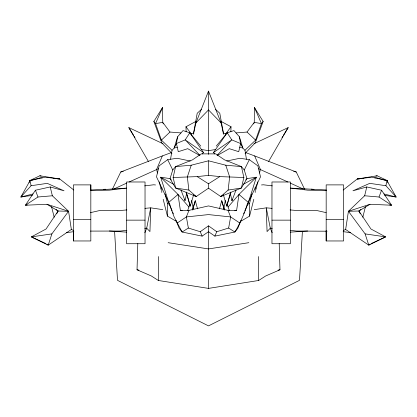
<?xml version="1.0" encoding="UTF-8"?>
<svg xmlns="http://www.w3.org/2000/svg" width="417" height="417" viewBox="0 0 417 417"><rect width="100%" height="100%" fill="white"/><g stroke="black" fill="none" stroke-linecap="round" stroke-linejoin="round"><path stroke-width="0.63" d="M73.397 240.963L73.397 184.887L90.828 184.887L90.828 240.963L73.397 240.963L73.397 231.878M126.632 220.145L126.632 243.726L145.033 243.726L145.033 181.984L126.632 181.984L126.632 220.145L145.033 220.145M137.798 243.564L137.026 269.783L151.319 275.965L158.335 280.479L208.5 288.392L208.5 225.847L216.757 231.716L228.641 228.047L234.875 232.029L237.836 228.255L240.995 220.437M223.059 195.312L220.781 196.548L228.135 190.074L241.38 188.031L243.872 177.506L219.79 176.61L208.5 175.39L208.5 160.8L225.769 165.205L241.417 166.591L244.258 170L246.953 178.617L241.38 188.031L220.781 196.548L208.5 188.187L208.5 183.777L197.21 176.61L173.128 177.506L175.62 188.031L196.219 196.548L208.5 188.187M208.5 136.567L208.5 154.358M208.5 136.13L208.5 91.115L221.099 122.968L223.59 134.337M240.192 221.625L249.58 216.105L249.58 203.334L251.925 194.004M271.967 220.145L271.967 243.726L290.368 243.726L290.368 181.984L271.967 181.984L271.967 220.145L290.368 220.145M326.172 240.963L326.172 184.887L343.603 184.887L343.603 240.963L326.172 240.963L326.172 230.58M158.335 280.479L158.616 256.559M236.064 132.924L247.026 132.043L254.245 122.353L254.516 107.643L263.137 121.436L255.36 142.661L245.081 153.446M230.867 131.782L231.034 126.778L221.005 121.363M302.419 231.195L299.495 280.349L208.5 325.886L117.505 280.349L114.581 231.195M162.343 108.894L162.484 107.643L153.863 121.436L161.64 142.661L171.919 153.446M228.135 190.074L229.658 176.912L225.769 165.205M234.766 210.767L236.616 210.444L238.972 194.442L256.33 177.209L246.953 178.617L245.676 180.003M343.452 230.429L345.646 229.48L348.43 211.278L364.646 195.771L366.783 186.957L381.565 190.235L391.62 205.221L370.015 204.278L348.43 211.278L365.12 233.89L368.779 245.149L385.642 236.892L370.942 229.001L358.917 211.007L348.43 211.278M170.548 159.263L172.039 150.292L174.707 147.493M200.785 146.153L189.798 132.773L183.006 130.594L177.606 136.781L176.448 143.526L174.17 147.936L177.22 147.436M228.641 228.047L230.627 216.923L228.026 210.377L208.5 205.92L188.974 210.377L180.379 210.444L178.028 194.442L160.67 177.209L170.047 178.617L171.324 180.003M193.462 133.675L197.215 113.247L201.447 109.369M223.762 208.599L225.347 200.436M230.392 193.712L231.972 200.65L232.217 199.394M384.662 195.359L396.15 197.038L385.923 185.721L386.945 180.592L371.917 177.168L357.218 178.997L343.175 190.037M256.048 189.297L257.67 181.807M259.562 173.071L260.37 169.323L254.651 155.927L245.54 152.533M193.41 134.337L195.901 122.968L208.5 91.115M173.128 177.506L175.583 166.591L192.445 159.867L201.275 153.878L215.725 153.878L224.554 159.867L241.417 166.591L243.872 177.506M180.915 189.829L185.028 200.65L186.607 193.712M362.806 217.252L365.469 206.603M249.58 216.105L253.807 199.305M29.112 182.62L29.612 180.806L30.269 180.337L39.865 175.776L59.777 178.997L73.825 190.037M192.711 210.064L195.302 200.733L197.549 208.818M219.451 208.818L221.698 200.733L224.617 209.72M223.324 194.661L226.733 206.107L230.705 192.07M186.138 192.247L190.267 206.107L193.676 194.661M226.733 206.107L230.862 192.247M174.17 147.936L177.606 136.781M208.5 160.8L191.231 165.205L175.583 166.591L172.742 170L170.047 178.617L175.62 188.031L188.865 190.074L196.219 196.548L193.941 195.312M176.005 220.437L179.164 228.255L182.125 232.029L202.13 236.116L208.5 231.716L214.87 236.116L234.875 232.029C245.087 215.078 250.429 195.954 256.33 177.209L243.497 184.199M68.57 211.278L46.985 204.278L25.38 205.221L35.435 190.235L50.217 186.957L52.354 195.771L68.57 211.278L51.88 233.89L48.221 245.149L31.358 236.892L46.058 229.001L58.083 211.007L68.57 211.278L71.354 229.48L73.548 230.429M192.383 209.72L195.302 200.733M191.231 165.205L187.342 176.912L188.865 190.074M246.452 159.263L244.961 150.292L255.611 140.112L261.459 123.625L263.137 121.436M187.572 210.767L189.99 204.069M364.646 195.771L379.027 197.006L381.565 190.235M231.972 200.65L236.085 189.829M188.974 210.377L186.373 216.923L188.359 228.047L200.243 231.716L202.13 236.116M144.855 232.754L146.701 228.151L150.73 207.843L162.771 209.642M243.664 213.822L244.393 212.018M244.878 210.814L248.282 202.396L260.51 176.844L257.857 165.836L249.319 159.664L239.853 158.272L226.733 161.03M171.46 152.533L162.349 155.927L156.63 169.323L157.438 173.071M214.87 236.116L216.757 231.716M56.712 213.89L58.083 211.007L56.133 209.402M112.397 189.224L120.748 171.992L162.349 155.927M244.258 170L249.319 159.664M57.197 178.836L59.777 178.997L45.083 177.168L30.055 180.592L20.85 197.038L32.338 195.359M268.637 161.405L288.163 127.602L253.995 143.729M282.012 137.506L282.695 136.406M283.378 135.306L288.163 127.602M196.584 121.884L195.901 122.968L208.5 109.916L221.099 122.968L220.416 121.884M253.552 123.906L254.568 122.301M214.823 153.972L213.488 152.554L227.202 132.773L233.994 130.594L239.394 136.781L242.83 147.936L239.78 147.436M225.852 133.742L231.034 126.778M216.215 146.153L227.202 132.773L231.774 139.872L240.552 143.526L242.83 147.936M228.078 207.014L238.972 194.442L248.282 202.396M50.217 186.957L64.062 190.809L47.262 183.355L31.077 185.721L20.85 197.038L33.016 193.957M202.177 153.972L203.512 152.554L189.798 132.773L185.226 139.872L176.448 143.526L178.262 151.694L187.728 148.676L199.295 155.233M217.048 155.385L231.774 139.872L213.488 152.554M172.039 150.292L161.389 140.112L169.974 132.043L180.936 132.924M188.359 228.047L182.125 232.029L174.16 217.002L168.718 202.396L178.028 194.442L188.922 207.014M360.288 213.89L358.917 211.007L360.867 209.402M370.187 244.044L368.779 245.149L345.646 229.48M190.267 161.03L177.147 158.272L167.681 159.664L159.143 165.836L156.49 176.844L168.718 202.396L172.122 210.814M200.243 231.716L208.5 225.847M71.354 229.48L48.221 245.149L46.813 244.044M177.355 222.918L186.373 216.923L208.5 214.593L230.627 216.923L239.645 222.918M52.354 195.771L37.973 197.006L25.38 205.221L27.277 204.914M208.5 288.392L258.665 280.479L265.681 275.965L279.974 269.783L279.202 243.564M208.5 183.777L219.79 176.61M358.917 211.007L370.015 204.278M246.817 204.961L249.58 203.334M186.133 131.782L185.966 126.778L195.995 121.363M217.705 155.233L229.272 148.676L238.738 151.694L240.552 143.526L239.394 136.781M371.328 243.512L385.642 236.892L365.12 233.89M113.877 188.99L126.758 183.063M129.103 181.984L158.481 168.739M375.915 176.125L377.135 175.776L386.731 180.337L387.388 180.806L387.888 182.62M29.612 180.806L40.397 177.778L42.336 177.903M366.783 186.957L352.938 190.809L369.738 183.355L385.923 185.721M90.473 212.644L100.612 210.324L120.477 210.481L126.914 209.923M120.748 171.992L123.281 171.47M169.974 132.043L162.755 122.353L155.541 123.625L153.863 121.436M278.05 270.101L279.974 269.783M215.537 149.521L208.5 150.662L201.463 149.521M377.135 175.776L357.218 178.997L359.803 178.836M103.697 189.532L125.345 188.213M248.855 242.689L208.5 248.928L168.145 242.689M254.229 209.642L266.27 207.843L272.061 208.349M51.88 233.89L31.358 236.892L45.672 243.512M66.345 232.691L73.861 231.638M126.679 188.062L109.332 190.173L90.453 190.527M144.668 185.873L153.659 184.783L155.531 184.966M126.872 230.34L120.477 231.049L90.411 231.091M144.782 228.365L146.701 228.151L149.938 231.597L150.73 207.843L144.939 208.349M197.21 176.61L208.5 175.39M261.469 184.966L263.341 184.783L272.332 185.873M290.341 232.139L307.668 230.992M362.389 178.674L363.681 178.591M374.664 177.903L376.603 177.778L387.388 180.806M90.859 189.99L105.605 189.224M189.985 133.492L193.884 133.492M223.116 133.492L227.015 133.492M73.397 219.545L90.828 219.545M326.172 219.545L343.603 219.545M228.026 210.377L236.616 210.444M327.058 231.206L296.523 231.049L290.128 230.34M326.547 190.527L307.668 190.173L290.321 188.062M326.188 189.949L291.619 188.182M53.319 178.591L54.611 178.674M109.332 230.992L126.659 232.139M290.086 209.923L296.523 210.481L316.732 210.512L326.104 212.618M272.218 228.365L270.299 228.151L267.062 231.597L266.27 207.843L270.299 228.151L272.145 232.754M343.139 231.638L350.655 232.691M389.723 204.914L391.62 205.221L379.027 197.006M311.478 189.146L314.011 189.558M137.026 269.783L138.95 270.101M180.379 210.444L182.234 210.767M254.245 122.353L261.459 123.625L254.516 107.643L254.657 108.894M293.719 171.47L296.252 171.992L304.603 189.224M383.984 193.957L396.15 197.038L386.945 180.592M39.865 175.776L41.085 176.125M258.519 168.739L287.897 181.984M254.651 155.927L296.252 171.992M290.242 183.063L303.123 188.99M148.363 161.405L128.837 127.602L163.005 143.729M173.503 184.199L160.67 177.209L168.718 202.396M165.075 194.004L167.42 203.334L170.183 204.961M163.193 199.305L167.42 216.105L176.808 221.625M46.985 204.278L58.083 211.007M203.512 152.554L185.226 139.872L199.952 155.385M215.553 109.369L219.785 113.247L223.538 133.675M247.026 132.043L255.611 140.112M242.293 147.493L244.961 150.292M185.966 126.778L191.148 133.742M162.432 122.301L163.448 123.906M128.837 127.602L133.622 135.306M134.305 136.406L134.988 137.506M167.681 159.664L172.742 170M172.607 212.018L173.336 213.822M35.435 190.235L37.973 197.006M227.01 204.069L229.428 210.767M161.389 140.112L155.541 123.625L162.484 107.643L162.755 122.353M186.295 192.07L190.267 206.107M221.698 200.733L224.289 210.064M51.531 206.603L54.194 217.252M159.33 181.807L160.952 189.297M30.055 180.592L31.077 185.721M191.653 200.436L193.238 208.599M184.783 199.394L185.028 200.65M258.384 256.559L258.665 280.479M255.214 187.322L255.214 192.43M167.42 203.334L167.42 216.105M161.786 187.322L161.786 192.43M90.828 184.887L90.828 190.663"/></g></svg>
